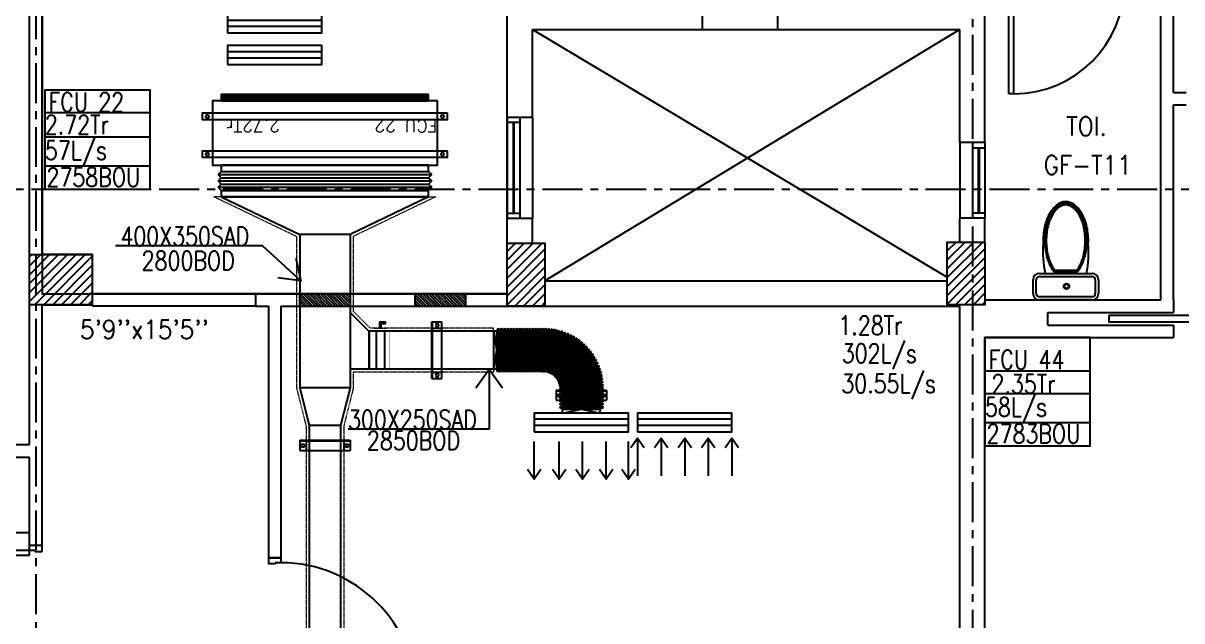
# Model space of a CAD drawing. Header units: millimetres. Extents: x -1288794 to 2153086, y -2701644 to -1428868.
# Drawn here: x 1103621 to 1112836, y -1504121 to -1499369 of the extents above; entities that cross this region are included whole.
import ezdxf

# ---------------------------------------------------------------- set-up
doc = ezdxf.new("R2010")
doc.units = ezdxf.units.MM
doc.header["$LTSCALE"] = 100
for name, pattern in [('CENTER', [50.8, 31.75, -6.35, 6.35, -6.35]), ('DASHED2', [9.525, 6.35, -3.175]), ('HIDDEN', [9.525, 6.35, -3.175])]:
    doc.linetypes.add(name, pattern=pattern)
for name, color, linetype in [('A-ANNO-TEXT', 8, 'Continuous'), ('A-DOOR', 4, 'Continuous'), ('A-FLOR-OVHD', 4, 'DASHED2'), ('A-FLOR-PFIX', 8, 'Continuous'), ('A-FLOR-SPCL', 8, 'Continuous'), ('A-GLAZ', 5, 'Continuous'), ('A-GRID', 253, 'CENTER'), ('A-WALL-FULL', 8, 'Continuous'), ('AC- VD', 5, 'Continuous'), ('AC-FD', 1, 'Continuous'), ('AC-HLTEXT', 100, 'Continuous'), ('AC-SAD', 3, 'Continuous'), ('AC-SAD TEXT', 3, 'Continuous'), ('AC-WALL OPENING', 1, 'Continuous'), ('FCU-AC', 160, 'Continuous'), ('L1-E014-C22-VAC (08-08-2010)$0$ETA-AC-DAMPER', 4, 'Continuous'), ('M-HANGER', 30, 'Continuous'), ('RETURN GRILL RIGHT', 1, 'Continuous'), ('S-COL- HACT.', 9, 'Continuous'), ('S-COL.', 8, 'Continuous'), ('SAD RIGHT', 3, 'Continuous'), ('SUPPLY GRILL RIGHT', 3, 'Continuous')]:
    doc.layers.add(name, color=color, linetype=linetype)
doc.layers.add('INSULATION', color=1, linetype='Continuous', lineweight=5)
doc.styles.add('ROMAND', font='romand')
doc.styles.add('ROMANS', font='romans.shx', dxfattribs={"width": 0.8})
doc.styles.add('SIMPLEX', font='simplex.shx', dxfattribs={"width": 0.8})
doc.dimstyles.new('100 of DIM2', dxfattribs={"dimscale": 0, "dimtxt": 200, "dimasz": 150, "dimexe": 75, "dimexo": 200, "dimgap": 75, "dimtad": 1, "dimdec": 0, "dimrnd": 5, "dimzin": 0, "dimdsep": 46, "dimtxsty": 'ROMANS', "dimblk": 'ARCHTICK', "dimcen": 100, "dimclrd": 94, "dimclre": 94, "dimclrt": 2, "dimadec": 0, "dimazin": 0, "dimtfac": 1, "dimtdec": 0, "dimtofl": 0, "dimtmove": 2, "dimatfit": 3, "dimldrblk": 'OPEN90', "dimfxl": 75, "dimtolj": 1, "dimtzin": 0, "dimarcsym": 0})

# ---------------------------------------------------------------- blocks, each defined once
blk = doc.blocks.new('D-100-R1')
for p, q in [((-80, 980), (-80, 100)), ((-80, 980), (-40, 980)), ((-40, 980), (-40, 55)), ((-1000, 100), (-1000, 0)), ((-1000, 100), (-960, 100)), ((-960, 100), (-960, 55)), ((-80, 100), (0, 100)), ((0, 100), (0, 0)), ((-960, 55), (-950, 55)), ((-950, 55), (-950, 0)), ((-50, 55), (-50, 0)), ((-50, 55), (-40, 55)), ((-50, 0), (0, 0)), ((-1000, 0), (-950, 0))]:
    blk.add_line(p, q)
at = {"linetype": 'Continuous'}
blk.add_arc((-80, 100), 880, 90, 180, dxfattribs=at)
blk = doc.blocks.new('WC-1')
for p, q in [((-210, 0), (210, 0)), ((-260, -160), (-260, -50)), ((-235, -160), (-235, -50)), ((-210, -25), (210, -25)), ((235, -50), (235, -160)), ((260, -50), (260, -160)), ((210, -185), (-210, -185)), ((210, -210), (-210, -210)), ((91.5, -222.5), (-91.5, -222.5)), ((85.8, -235), (-85.8, -235))]:
    blk.add_line(p, q)
for radius in [22.1, 17.1]:
    blk.add_circle((-6.1, -107.5), radius)
for centre, radius, start, end in [((-210, -50), 50, 90, 180), ((-210, -50), 25, 90, 180), ((210, -50), 50, 360, 90), ((210, -50), 25, 360, 90), ((-210, -160), 50, 180, 270), ((-210, -160), 25, 180, 270), ((210, -160), 25, 270, 360), ((210, -160), 50, 270, 360), ((722.3, -383.2), 904.1, 168.95288, 184.06317), ((178.2, -428.2), 340.7, 149.85861, 166.47658), ((178.2, -428.2), 328.2, 149.85861, 166.47658), ((68.6, -364.5), 214, 138.41516, 149.85861), ((68.6, -364.5), 201.5, 139.99435, 149.85861), ((-68.6, -364.5), 201.5, 30.14139, 40.00565), ((-68.6, -364.5), 214, 30.14139, 41.58484), ((-178.2, -428.2), 328.2, 13.52342, 30.14139), ((-178.2, -428.2), 340.7, 13.52342, 30.14139), ((352.1, -470), 519.6, 166.47658, 180), ((352.1, -470), 507.1, 166.47658, 180), ((-352.1, -470), 507.1, 360, 13.52342), ((-352.1, -470), 519.6, 360, 13.52342), ((352.1, -470), 532.1, 177.55413, 180), ((-352.1, -470), 532.1, 360, 2.44587), ((352.1, -470), 532.1, 180, 193.52342), ((352.1, -470), 519.6, 180, 193.52342), ((352.1, -470), 507.1, 180, 193.52342), ((-352.1, -470), 507.1, 346.47658, 360), ((-352.1, -470), 519.6, 346.47658, 360), ((-352.1, -470), 532.1, 346.47658, 360), ((178.2, -511.8), 353.2, 193.52342, 210.14139), ((178.2, -511.8), 340.7, 193.52342, 210.14139), ((178.2, -511.8), 328.2, 193.52342, 210.14139), ((-178.2, -511.8), 328.2, 329.85861, 346.47658), ((-178.2, -511.8), 340.7, 329.85861, 346.47658), ((-178.2, -511.8), 353.2, 329.85861, 346.47658), ((68.6, -575.5), 226.5, 210.14139, 234.49716), ((68.6, -575.5), 214, 210.14139, 234.49716), ((68.6, -575.5), 201.5, 210.14139, 234.49716), ((-68.6, -575.5), 201.5, 305.50284, 329.85861), ((-68.6, -575.5), 214, 305.50284, 329.85861), ((-68.6, -575.5), 226.5, 305.50284, 329.85861), ((0, -671.6), 108.4, 234.49716, 270), ((0, -671.6), 95.9, 234.49716, 270), ((0, -671.6), 83.4, 234.49716, 270), ((0, -671.6), 83.4, 270, 305.50284), ((0, -671.6), 95.9, 270, 305.50284), ((0, -671.6), 108.4, 270, 305.50284)]:
    blk.add_arc(centre, radius, start, end)
at = {"linetype": 'Continuous', "ltscale": 50}
blk.add_arc((-722.3, -383.2), 904.1, 355.93683, 11.04712, dxfattribs=at)
blk = doc.blocks.new('D-120-R1')
for p, q in [((-80, 1180), (-40, 1180)), ((-80, 1180), (-80, 100)), ((-40, 1180), (-40, 55)), ((-1200, 100), (-1160, 100)), ((-1200, 100), (-1200, 0)), ((-1160, 100), (-1160, 55)), ((-80, 100), (0, 100)), ((0, 100), (0, 0)), ((-1160, 55), (-1150, 55)), ((-1150, 55), (-1150, 0)), ((-50, 55), (-40, 55)), ((-50, 55), (-50, 0)), ((-50, 0), (0, 0)), ((-1200, 0), (-1150, 0))]:
    blk.add_line(p, q)
at = {"linetype": 'Continuous'}
blk.add_arc((-80, 100), 1080, 90, 180, dxfattribs=at)
blk = doc.blocks.new('W-80')
for p, q in [((800, 100), (0, 100)), ((40, 0), (40, 100)), ((760, 100), (760, 0)), ((800, 0), (0, 0))]:
    blk.add_line(p, q)
at = {"linetype": 'Continuous'}
for p, q in [((760, 53), (40, 53)), ((760, 47), (40, 47))]:
    blk.add_line(p, q, dxfattribs=at)
blk = doc.blocks.new('W-60')
for p, q in [((600, 100), (0, 100)), ((40, 0), (40, 100)), ((560, 100), (560, 0)), ((600, 0), (0, 0))]:
    blk.add_line(p, q)
at = {"linetype": 'Continuous'}
for p, q in [((560, 53), (40, 53)), ((560, 47), (40, 47))]:
    blk.add_line(p, q, dxfattribs=at)
blk = doc.blocks.new('_ArchTick')
at = {"color": 0, "linetype": 'ByBlock', "const_width": 0.15}
blk.add_lwpolyline([(-0.5, -0.5), (0.5, 0.5)], dxfattribs=at)
blk = doc.blocks.new('grill')
at = {"layer": 'SUPPLY GRILL RIGHT'}
for p, q in [((665706.2, -1490216.7), (665656.2, -1490216.7)), ((665656.2, -1490216.7), (665656.2, -1490966.7)), ((665756.2, -1490216.7), (665706.2, -1490216.7)), ((665706.2, -1490216.7), (665706.2, -1490966.7))]:
    blk.add_line(p, q, dxfattribs=at)
blk.add_lwpolyline([(665756.2, -1490966.7), (665756.2, -1490216.7), (665606.2, -1490216.7), (665606.2, -1490966.7)], close=True, dxfattribs=at)
blk = doc.blocks.new('grillreturn')
at = {"layer": 'RETURN GRILL RIGHT'}
for p, q in [((665656.2, -1489443.6), (665656.2, -1490193.6)), ((665706.2, -1489443.6), (665706.2, -1490193.6))]:
    blk.add_line(p, q, dxfattribs=at)
blk.add_lwpolyline([(665756.2, -1490193.6), (665756.2, -1489443.6), (665606.2, -1489443.6), (665606.2, -1490193.6)], close=True, dxfattribs=at)
blk = doc.blocks.new('*U439')
at = {"layer": 'AC-SAD'}
for p, q in [((-12.5, 25), (-25, 0)), ((-12.5, 25), (-12.5, -325)), ((-12.5, 25), (0, 0)), ((-25, 0), (-25, -300)), ((0, 0), (0, -300)), ((-12.5, -325), (-25, -300)), ((0, -300), (-12.5, -325))]:
    blk.add_line(p, q, dxfattribs=at)
blk = doc.blocks.new('*U440')
at = {"layer": 'AC-SAD', "color": 0, "linetype": 'ByBlock', "lineweight": -2, "transparency": 16777216}
blk.add_blockref('*U439', (1107761.2, -1501818.6), dxfattribs=at)
for p, rotation in [((1107786.2, -1501819.3), 356.8169011381622), ((1107811.1, -1501821.4), 353.6338022763245), ((1107835.9, -1501824.9), 350.4507034144867), ((1107860.4, -1501829.7), 347.2676045526487), ((1107884.6, -1501835.9), 344.0845056908109), ((1107908.5, -1501843.4), 340.9014068289732), ((1107931.9, -1501852.2), 337.7183079671354), ((1107954.7, -1501862.4), 334.5352091052976), ((1107977, -1501873.7), 331.3521102434599), ((1107998.6, -1501886.3), 328.1690113816222), ((1108019.4, -1501900.1), 324.9859125197846), ((1108039.5, -1501915), 321.802813657947), ((1108058.7, -1501931), 318.6197147961092), ((1108077, -1501948), 315.4366159342716), ((1108094.3, -1501966), 312.2535170724338), ((1108110.6, -1501985), 309.070418210596), ((1108125.8, -1502004.8), 305.8873193487581), ((1108139.9, -1502025.5), 302.7042204869203), ((1108152.8, -1502046.9), 299.5211216250825), ((1108164.5, -1502069), 296.3380227632448), ((1108175, -1502091.7), 293.154923901407), ((1108184.2, -1502114.9), 289.9718250395692), ((1108192.1, -1502138.7), 286.7887261777317), ((1108198.6, -1502162.8), 283.6056273158941), ((1108203.8, -1502187.2), 280.4225284540561), ((1108207.7, -1502211.9), 277.2394295922182), ((1108210.1, -1502236.8), 274.0563307303806), ((1108211.2, -1502261.8), 270.8732318685428)]:
    blk.add_blockref('*U439', p, dxfattribs=dict(at, rotation=rotation))
blk = doc.blocks.new('*U357')
at = {"layer": 'L1-E014-C22-VAC (08-08-2010)$0$ETA-AC-DAMPER', "color": 5}
for p, q in [((-33, 0), (-33, 300)), ((33, 0), (33, 300))]:
    blk.add_line(p, q, dxfattribs=at)
for points, const_width in [([(-90.8, 300), (90.8, 300)], 1.82), ([(0, 0), (0, 314)], 1.5), ([(-90.8, 0), (90.8, 0)], 1.82), ([(-47.8, 0), (-47.8, -20.2), (48.2, -20.2), (48.2, 0)], 1.5)]:
    blk.add_lwpolyline(points, dxfattribs=dict(at, const_width=const_width))
at = {"layer": 'L1-E014-C22-VAC (08-08-2010)$0$ETA-AC-DAMPER', "color": 5, "const_width": 1.82}
blk.add_lwpolyline([(75, 300), (75, 0), (-75, 0), (-75, 300)], close=True, dxfattribs=at)
at = {"layer": 'L1-E014-C22-VAC (08-08-2010)$0$ETA-AC-DAMPER', "color": 5}
blk.add_lwpolyline([(5.7, -20.2), (5.7, -61.7), (40.1, -61.7), (40.1, -71.6), (-5.7, -71.6), (-5.7, -20.2)], dxfattribs=at)
blk = doc.blocks.new('fcu 3 tr')
h = blk.add_hatch()
h.set_pattern_fill('NET', color=3)
h.paths.add_polyline_path([(86303.6, -1585366.8), (84653.6, -1585366.8), (84653.6, -1585416.8), (86303.6, -1585416.8)])
at = {"layer": 'FCU-AC'}
for p, q in [((84653.6, -1584653.8), (84628.6, -1584678.8)), ((86303.6, -1584653.8), (84653.6, -1584653.8)), ((86303.6, -1584653.8), (86328.6, -1584678.8)), ((86328.6, -1584678.8), (84628.6, -1584678.8)), ((84653.6, -1584703.8), (84628.6, -1584678.8)), ((84653.6, -1584703.8), (84628.6, -1584728.8)), ((86328.6, -1584728.8), (84628.6, -1584728.8)), ((84653.6, -1584753.8), (84628.6, -1584728.8)), ((84653.6, -1584753.8), (84628.6, -1584778.8)), ((86303.6, -1584703.8), (84653.6, -1584703.8)), ((86303.6, -1584703.8), (84653.6, -1584703.8)), ((86303.6, -1584753.8), (84653.6, -1584753.8)), ((86303.6, -1584753.8), (84653.6, -1584753.8)), ((86303.6, -1584703.8), (86328.6, -1584678.8)), ((86303.6, -1584703.8), (86328.6, -1584728.8)), ((86303.6, -1584753.8), (86328.6, -1584728.8)), ((86303.6, -1584753.8), (86328.6, -1584778.8)), ((86328.6, -1584778.8), (84628.6, -1584778.8)), ((84653.6, -1584803.8), (84628.6, -1584778.8)), ((86303.6, -1584803.8), (86328.6, -1584778.8))]:
    blk.add_line(p, q, dxfattribs=at)
at = {"layer": 'FCU-AC', "color": 1}
for p, q in [((86303.6, -1584603.8), (84653.6, -1584603.8)), ((84653.6, -1584603.8), (84653.6, -1584653.8)), ((84653.6, -1584653.8), (86303.6, -1584653.8)), ((86303.6, -1584653.8), (86303.6, -1584603.8)), ((86303.6, -1584803.8), (84653.6, -1584803.8)), ((84653.6, -1584803.8), (84653.6, -1584853.8)), ((86303.6, -1584853.8), (86303.6, -1584803.8)), ((84653.6, -1584853.8), (86303.6, -1584853.8))]:
    blk.add_line(p, q, dxfattribs=at)
at = {"layer": 'FCU-AC', "color": 6}
for points in [[(84503.6, -1584966.8), (86453.6, -1584966.8), (86453.6, -1584916.8), (84503.6, -1584916.8)], [(84503.6, -1585266.8), (86453.6, -1585266.8), (86453.6, -1585216.8), (84503.6, -1585216.8)]]:
    blk.add_lwpolyline(points, close=True, dxfattribs=at)
at = {"layer": 'FCU-AC'}
blk.add_lwpolyline([(84583.6, -1585366.8), (86373.6, -1585366.8), (86373.6, -1584853.8), (84583.6, -1584853.8)], close=True, dxfattribs=at)
at = {"layer": 'FCU-AC', "color": 3}
blk.add_lwpolyline([(84653.6, -1585416.8), (86303.6, -1585416.8), (86303.6, -1585366.8), (84653.6, -1585366.8)], close=True, dxfattribs=at)
at = {"layer": 'FCU-AC', "color": 6}
for centre in [(84543.6, -1584941.8), (86413.6, -1584941.8), (84543.6, -1585241.8), (86413.6, -1585241.8)]:
    blk.add_circle(centre, 12.5, dxfattribs=at)
blk = doc.blocks.new('*U426')
at = {"linetype": 'Continuous'}
for p, q in [((-37.5, -169), (-37.5, 231)), ((42.5, 231), (-37.5, 231)), ((37.5, -169), (37.5, 231)), ((42.5, -169), (42.5, 231)), ((42.5, 181), (-37.5, 181)), ((42.5, -119), (-37.5, -119)), ((42.5, -169), (-37.5, -169))]:
    blk.add_line(p, q, dxfattribs=at)
for centre in [(0, 206), (0, -144)]:
    blk.add_circle(centre, 12.5, dxfattribs=at)
blk = doc.blocks.new('*U428')
at = {"linetype": 'Continuous'}
for p, q in [((-37.5, -188.9), (-37.5, 261.1)), ((42.5, 261.1), (-37.5, 261.1)), ((42.5, 211.1), (-37.5, 211.1)), ((37.5, -188.9), (37.5, 261.1)), ((42.5, -188.9), (42.5, 261.1)), ((42.5, -138.9), (-37.5, -138.9)), ((42.5, -188.9), (-37.5, -188.9))]:
    blk.add_line(p, q, dxfattribs=at)
for centre in [(0, 236.1), (0, -163.9)]:
    blk.add_circle(centre, 12.5, dxfattribs=at)
blk = doc.blocks.new('*U427')
at = {"linetype": 'Continuous'}
for p, q in [((-37.5, -183.2), (-37.5, 216.8)), ((42.5, 216.8), (-37.5, 216.8)), ((37.5, -183.2), (37.5, 216.8)), ((42.5, -183.2), (42.5, 216.8)), ((42.5, 166.8), (-37.5, 166.8)), ((42.5, -133.2), (-37.5, -133.2)), ((42.5, -183.2), (-37.5, -183.2))]:
    blk.add_line(p, q, dxfattribs=at)
for centre in [(0, 191.8), (0, -158.2)]:
    blk.add_circle(centre, 12.5, dxfattribs=at)
blk = doc.blocks.new('SUPPLY GRILL RIGHT')
at = {"layer": 'SUPPLY GRILL RIGHT'}
for p, q in [((375, 25), (-375, 25)), ((375, -25), (375, 25)), ((375, -25), (-375, -25)), ((375, -75), (375, -25))]:
    blk.add_line(p, q, dxfattribs=at)
blk.add_lwpolyline([(-375, -75), (375, -75), (375, 75), (-375, 75)], close=True, dxfattribs=at)
for points in [[(-375, -450), (-375, -150)], [(-178.5, -450), (-178.5, -150)], [(9, -450), (9, -150)], [(196.5, -450), (196.5, -150)], [(375, -450), (375, -150)]]:
    blk.add_leader(points, dimstyle='100 of DIM2', override={"dimscale": 1, "dimasz": 75, "dimtad": 0, "dimclrd": 0, "dimfxl": 0.2}, dxfattribs=at)
blk = doc.blocks.new('RETURN GRILL RIGHT')
at = {"layer": 'RETURN GRILL RIGHT'}
for p, q in [((375, 25), (-375, 25)), ((375, -25), (-375, -25))]:
    blk.add_line(p, q, dxfattribs=at)
blk.add_lwpolyline([(-375, -75), (375, -75), (375, 75), (-375, 75)], close=True, dxfattribs=at)
for points in [[(-375, -125), (-375, -425)], [(-187.5, -125), (-187.5, -425)], [(0, -125), (0, -425)], [(187.5, -125), (187.5, -425)], [(375, -125), (375, -425)]]:
    blk.add_leader(points, dimstyle='100 of DIM2', override={"dimscale": 1, "dimasz": 75, "dimtad": 0, "dimclrd": 0, "dimfxl": 0.2}, dxfattribs=at)

msp = doc.modelspace()

# ---------------------------------------------------------------- hatches: boundary and pattern name
at = {"layer": 'AC-FD', "linetype": 'ByBlock'}
h = msp.add_hatch(dxfattribs=at)
h.set_pattern_fill('ANSI31', color=256, scale=5, angle=90, style=0)
h.set_pattern_definition([(135, (-485622.375, -1563561.324), (-11.22532015, -11.22532015), [])])
h.paths.add_polyline_path([(1106220.6, -1501621.3), (1106220.6, -1501521.3), (1105820.6, -1501521.3), (1105820.6, -1501621.3)])
at = {"layer": 'AC-WALL OPENING', "linetype": 'ByBlock'}
h = msp.add_hatch(dxfattribs=at)
h.set_pattern_fill('ANSI31', color=256, scale=5, angle=-90, style=0)
h.set_pattern_definition([(315, (2698438.37, -1439581.325), (11.22532015, 11.22532015), [])])
h.paths.add_polyline_path([(1106738.4, -1501518.6), (1106738.4, -1501621.3), (1107138.4, -1501621.3), (1107138.4, -1501518.6)])
at = {"layer": 'S-COL- HACT.', "linetype": 'Continuous', "ltscale": 3}
h = msp.add_hatch(dxfattribs=at)
h.set_pattern_fill('ANSI31', color=256, scale=400, style=0)
h.set_pattern_definition([(45, (2220275.743, -1109556.65), (-35.355339, 35.355339), [])])
h.paths.add_polyline_path([(1107470.6, -1501618.6), (1107470.6, -1501118.6), (1107770.6, -1501118.6), (1107770.6, -1501618.6)])
h = msp.add_hatch(dxfattribs=at)
h.set_pattern_fill('ANSI31', color=256, scale=400, style=0)
h.set_pattern_definition([(45, (2220175.743, -1109546.65), (-35.355339, 35.355339), [])])
h.paths.add_polyline_path([(1110970.6, -1501608.6), (1110970.6, -1501108.6), (1111270.6, -1501108.6), (1111270.6, -1501608.6)])
h = msp.add_hatch(dxfattribs=at)
h.set_pattern_fill('ANSI31', color=256, scale=400, style=0)
h.set_pattern_definition([(45, (1340765.747, -1509993.415), (-35.355339, 35.355339), [])])
h.paths.add_polyline_path([(1104170.6, -1501208.6), (1103670.6, -1501208.6), (1103670.6, -1501608.6), (1104170.6, -1501608.6)])

# ---------------------------------------------------------------- linework, layer by layer
at = {"layer": 'A-DOOR', "ltscale": 3}
msp.add_lwpolyline([(1112254.6, -1501693.6), (1112254.6, -1501743.6), (1113304.6, -1501743.6), (1113304.6, -1501693.6), (1112254.6, -1501693.6)], dxfattribs=at)
at = {"layer": 'A-FLOR-OVHD', "linetype": 'Continuous', "ltscale": 3}
for p, q in [((1104170.6, -1501518.6), (1105470.6, -1501518.6)), ((1105470.6, -1501618.6), (1104170.6, -1501618.6))]:
    msp.add_line(p, q, dxfattribs=at)
at = {"layer": 'A-FLOR-SPCL', "ltscale": 3}
for p, q in [((1107670.6, -1499418.6), (1110970.6, -1501389.2)), ((1111070.6, -1499418.6), (1107770.6, -1501418.6)), ((1101170.6, -1503418.6), (1103670.6, -1503418.6))]:
    msp.add_line(p, q, dxfattribs=at)
msp.add_lwpolyline([(1107470.6, -1497218.6), (1103770.6, -1497218.6), (1103770.6, -1501521.3), (1107470.6, -1501521.3)], close=True, dxfattribs=at)
at = {"layer": 'A-GLAZ', "ltscale": 3}
for p, q in [((1109020.6, -1499418.6), (1109620.6, -1499418.6)), ((1107670.6, -1500118.6), (1107670.6, -1500918.6)), ((1111070.6, -1500318.6), (1111070.6, -1500918.6))]:
    msp.add_line(p, q, dxfattribs=at)
at = {"layer": 'A-GRID', "ltscale": 0.1}
for p, q in [((1103720.6, -1465142.6), (1103720.6, -1513277)), ((1111170.6, -1466442.6), (1111170.6, -1514577)), ((1086414.8, -1500687.6), (1129954.4, -1500687.6))]:
    msp.add_line(p, q, dxfattribs=at)
at = {"layer": 'A-WALL-FULL', "ltscale": 3}
for p, q in [((1103670.6, -1502718.6), (1103670.6, -1496818.6)), ((1103770.6, -1501208.6), (1103770.6, -1497218.6)), ((1112770.6, -1499918.6), (1112770.6, -1498018.6)), ((1111270.6, -1500318.6), (1111270.6, -1499050.6)), ((1112670.6, -1501568.6), (1112670.6, -1499050.6)), ((1107470.6, -1500118.6), (1107470.6, -1499218.6)), ((1109020.6, -1499218.6), (1109020.6, -1499418.6)), ((1109620.6, -1499218.6), (1109620.6, -1499418.6)), ((1107670.6, -1499418.6), (1109020.6, -1499418.6)), ((1107670.6, -1500118.6), (1107670.6, -1499418.6)), ((1109620.6, -1499418.6), (1111070.6, -1499418.6)), ((1111070.6, -1500318.6), (1111070.6, -1499418.6)), ((1112770.6, -1499918.6), (1112870.6, -1499918.6)), ((1112770.6, -1501568.6), (1112770.6, -1500018.6)), ((1112770.6, -1500018.6), (1112870.6, -1500018.6)), ((1107670.6, -1500118.6), (1107470.6, -1500118.6)), ((1111270.6, -1500318.6), (1111070.6, -1500318.6)), ((1107470.6, -1501118.6), (1107470.6, -1500918.6)), ((1107470.6, -1500918.6), (1107670.6, -1500918.6)), ((1107670.6, -1501118.6), (1107670.6, -1500918.6)), ((1111070.6, -1501108.6), (1111070.6, -1500918.6)), ((1111270.6, -1500918.6), (1111070.6, -1500918.6)), ((1111270.6, -1501118.6), (1111270.6, -1500918.6)), ((1107770.6, -1501418.6), (1110970.6, -1501418.6)), ((1105470.6, -1501518.6), (1107470.6, -1501518.6)), ((1105470.6, -1501618.6), (1105470.6, -1501518.6)), ((1103770.6, -1503518.6), (1103770.6, -1501608.6)), ((1105470.6, -1501618.6), (1105420.6, -1501618.6)), ((1105570.6, -1501618.6), (1105570.6, -1503618.6)), ((1105670.6, -1501618.6), (1111070.6, -1501618.6)), ((1105670.6, -1501618.6), (1105670.6, -1503618.6)), ((1111070.6, -1504718.6), (1111070.6, -1501618.6)), ((1111270.6, -1501568.6), (1112670.6, -1501568.6)), ((1112770.6, -1501568.6), (1112770.6, -1501668.6)), ((1111770.6, -1501668.6), (1112770.6, -1501668.6)), ((1111770.6, -1501768.6), (1111770.6, -1501668.6)), ((1111770.6, -1501768.6), (1112770.6, -1501768.6)), ((1112770.6, -1501768.6), (1112770.6, -1501868.6)), ((1111270.6, -1501868.6), (1112770.6, -1501868.6)), ((1111270.6, -1508768.6), (1111270.6, -1501868.6)), ((1098370.6, -1502718.6), (1103670.6, -1502718.6)), ((1101170.6, -1502818.6), (1103670.6, -1502818.6)), ((1103670.6, -1503518.6), (1103670.6, -1502818.6)), ((1103670.6, -1503518.6), (1103770.6, -1503518.6)), ((1105570.6, -1503618.6), (1105670.6, -1503618.6))]:
    msp.add_line(p, q, dxfattribs=at)
at = {"layer": 'A-WALL-FULL', "linetype": 'Continuous', "ltscale": 3}
for p, q in [((1107470.6, -1501518.6), (1107470.6, -1501118.6)), ((1107470.6, -1501118.6), (1107470.6, -1501118.6)), ((1107670.6, -1501118.6), (1107770.6, -1501118.6)), ((1107770.6, -1501118.6), (1107770.6, -1501418.6)), ((1110970.6, -1501418.6), (1110970.6, -1501108.6)), ((1110970.6, -1501108.6), (1111070.6, -1501108.6)), ((1111270.6, -1501118.6), (1111270.6, -1501118.6)), ((1111270.6, -1501118.6), (1111270.6, -1501568.6)), ((1104170.6, -1501208.6), (1103770.6, -1501208.6)), ((1103770.6, -1501608.6), (1104170.6, -1501608.6)), ((1105470.6, -1501618.6), (1105570.6, -1501618.6))]:
    msp.add_line(p, q, dxfattribs=at)
at = {"layer": 'AC-FD', "linetype": 'ByBlock'}
msp.add_lwpolyline([(1105820.6, -1501621.3), (1105820.6, -1501521.3), (1106220.6, -1501521.3), (1106220.6, -1501621.3)], close=True, dxfattribs=at)
at = {"layer": 'AC-SAD'}
for p, q in [((1105195.6, -1500748.2), (1105820.6, -1501048.2)), ((1105195.6, -1500748.2), (1106845.6, -1500748.2)), ((1106845.6, -1500748.2), (1106220.6, -1501048.2)), ((1105820.6, -1501048.2), (1105820.6, -1502268.6)), ((1106220.6, -1501048.2), (1105820.6, -1501048.2)), ((1106220.6, -1501048.2), (1106220.6, -1502268.6)), ((1106220.6, -1501668.6), (1106370.6, -1501818.6)), ((1107398.7, -1501793.6), (1107386.2, -1501818.6)), ((1107398.7, -1501793.6), (1107398.7, -1502143.6)), ((1107398.7, -1501793.6), (1107411.2, -1501818.6)), ((1107423.7, -1501793.6), (1107411.2, -1501818.6)), ((1107423.7, -1501793.6), (1107423.7, -1502143.6)), ((1107423.7, -1501793.6), (1107436.2, -1501818.6)), ((1107448.7, -1501793.6), (1107436.2, -1501818.6)), ((1107448.7, -1501793.6), (1107448.7, -1502143.6)), ((1107448.7, -1501793.6), (1107461.2, -1501818.6)), ((1107473.7, -1501793.6), (1107461.2, -1501818.6)), ((1107473.7, -1501793.6), (1107473.7, -1502143.6)), ((1107473.7, -1501793.6), (1107486.2, -1501818.6)), ((1107498.7, -1501793.6), (1107486.2, -1501818.6)), ((1107498.7, -1501793.6), (1107498.7, -1502143.6)), ((1107498.7, -1501793.6), (1107511.2, -1501818.6)), ((1107523.7, -1501793.6), (1107511.2, -1501818.6)), ((1107523.7, -1501793.6), (1107523.7, -1502143.6)), ((1107523.7, -1501793.6), (1107536.2, -1501818.6)), ((1107548.7, -1501793.6), (1107536.2, -1501818.6)), ((1107548.7, -1501793.6), (1107548.7, -1502143.6)), ((1107548.7, -1501793.6), (1107561.2, -1501818.6)), ((1107573.7, -1501793.6), (1107561.2, -1501818.6)), ((1107573.7, -1501793.6), (1107573.7, -1502143.6)), ((1107573.7, -1501793.6), (1107586.2, -1501818.6)), ((1107598.7, -1501793.6), (1107586.2, -1501818.6)), ((1107598.7, -1501793.6), (1107598.7, -1502143.6)), ((1107598.7, -1501793.6), (1107611.2, -1501818.6)), ((1107623.7, -1501793.6), (1107611.2, -1501818.6)), ((1107623.7, -1501793.6), (1107623.7, -1502143.6)), ((1107623.7, -1501793.6), (1107636.2, -1501818.6)), ((1107648.7, -1501793.6), (1107636.2, -1501818.6)), ((1107648.7, -1501793.6), (1107648.7, -1502143.6)), ((1107648.7, -1501793.6), (1107661.2, -1501818.6)), ((1107673.7, -1501793.6), (1107661.2, -1501818.6)), ((1107673.7, -1501793.6), (1107673.7, -1502143.6)), ((1107673.7, -1501793.6), (1107686.2, -1501818.6)), ((1107698.7, -1501793.6), (1107686.2, -1501818.6)), ((1107698.7, -1501793.6), (1107698.7, -1502143.6)), ((1107698.7, -1501793.6), (1107711.2, -1501818.6)), ((1107723.7, -1501793.6), (1107711.2, -1501818.6)), ((1107723.7, -1501793.6), (1107723.7, -1502143.6)), ((1107723.7, -1501793.6), (1107736.2, -1501818.6)), ((1107764.9, -1501818.6), (1106370.6, -1501818.6)), ((1106370.6, -1501818.6), (1106370.6, -1502118.6)), ((1107361.2, -1501818.6), (1107361.2, -1502118.6)), ((1107361.2, -1501818.6), (1107386.2, -1501968.6)), ((1107386.2, -1501818.6), (1107386.2, -1502118.6)), ((1107411.2, -1501818.6), (1107411.2, -1502118.6)), ((1107436.2, -1501818.6), (1107436.2, -1502118.6)), ((1107461.2, -1501818.6), (1107461.2, -1502118.6)), ((1107486.2, -1501818.6), (1107486.2, -1502118.6)), ((1107511.2, -1501818.6), (1107511.2, -1502118.6)), ((1107536.2, -1501818.6), (1107536.2, -1502118.6)), ((1107561.2, -1501818.6), (1107561.2, -1502118.6)), ((1107586.2, -1501818.6), (1107586.2, -1502118.6)), ((1107611.2, -1501818.6), (1107611.2, -1502118.6)), ((1107636.2, -1501818.6), (1107636.2, -1502118.6)), ((1107661.2, -1501818.6), (1107661.2, -1502118.6)), ((1107686.2, -1501818.6), (1107686.2, -1502118.6)), ((1107711.2, -1501818.6), (1107711.2, -1502118.6)), ((1107386.2, -1501968.6), (1107361.2, -1502118.6)), ((1107761.2, -1502118.6), (1106220.6, -1502118.6)), ((1107398.7, -1502143.6), (1107386.2, -1502118.6)), ((1107411.2, -1502118.6), (1107398.7, -1502143.6)), ((1107423.7, -1502143.6), (1107411.2, -1502118.6)), ((1107436.2, -1502118.6), (1107423.7, -1502143.6)), ((1107448.7, -1502143.6), (1107436.2, -1502118.6)), ((1107461.2, -1502118.6), (1107448.7, -1502143.6)), ((1107473.7, -1502143.6), (1107461.2, -1502118.6)), ((1107486.2, -1502118.6), (1107473.7, -1502143.6)), ((1107498.7, -1502143.6), (1107486.2, -1502118.6)), ((1107511.2, -1502118.6), (1107498.7, -1502143.6)), ((1107523.7, -1502143.6), (1107511.2, -1502118.6)), ((1107536.2, -1502118.6), (1107523.7, -1502143.6)), ((1107548.7, -1502143.6), (1107536.2, -1502118.6)), ((1107561.2, -1502118.6), (1107548.7, -1502143.6)), ((1107573.7, -1502143.6), (1107561.2, -1502118.6)), ((1107586.2, -1502118.6), (1107573.7, -1502143.6)), ((1107598.7, -1502143.6), (1107586.2, -1502118.6)), ((1107611.2, -1502118.6), (1107598.7, -1502143.6)), ((1107623.7, -1502143.6), (1107611.2, -1502118.6)), ((1107636.2, -1502118.6), (1107623.7, -1502143.6)), ((1107648.7, -1502143.6), (1107636.2, -1502118.6)), ((1107661.2, -1502118.6), (1107648.7, -1502143.6)), ((1107673.7, -1502143.6), (1107661.2, -1502118.6)), ((1107686.2, -1502118.6), (1107673.7, -1502143.6)), ((1107698.7, -1502143.6), (1107686.2, -1502118.6)), ((1107711.2, -1502118.6), (1107698.7, -1502143.6)), ((1107723.7, -1502143.6), (1107711.2, -1502118.6)), ((1107736.2, -1502118.6), (1107723.7, -1502143.6)), ((1106220.6, -1502268.6), (1105820.6, -1502268.6)), ((1105820.6, -1502268.6), (1105895.6, -1502568.6)), ((1106220.6, -1502268.6), (1106145.6, -1502568.6)), ((1107886.1, -1502274.3), (1107911.1, -1502261.8)), ((1108236.1, -1502274.3), (1107886.1, -1502274.3)), ((1107911.1, -1502286.8), (1107886.1, -1502274.3)), ((1108211.1, -1502261.8), (1107911.1, -1502261.8)), ((1107911.2, -1502468.6), (1107911.2, -1502268.6)), ((1108236.1, -1502274.3), (1108211.1, -1502261.8)), ((1108236.1, -1502274.3), (1108211.1, -1502286.8)), ((1108211.2, -1502468.6), (1108211.2, -1502268.6)), ((1107886.1, -1502299.3), (1107911.1, -1502286.8)), ((1108236.1, -1502299.3), (1107886.1, -1502299.3)), ((1107911.1, -1502311.8), (1107886.1, -1502299.3)), ((1107886.1, -1502324.3), (1107911.1, -1502311.8)), ((1108236.1, -1502324.3), (1107886.1, -1502324.3)), ((1107911.1, -1502336.8), (1107886.1, -1502324.3)), ((1107886.1, -1502349.3), (1107911.1, -1502336.8)), ((1108236.1, -1502349.3), (1107886.1, -1502349.3)), ((1107911.1, -1502361.8), (1107886.1, -1502349.3)), ((1107886.1, -1502374.3), (1107911.1, -1502361.8)), ((1108211.1, -1502286.8), (1107911.1, -1502286.8)), ((1108211.1, -1502311.8), (1107911.1, -1502311.8)), ((1108211.1, -1502336.8), (1107911.1, -1502336.8)), ((1108211.1, -1502361.8), (1107911.1, -1502361.8)), ((1108236.1, -1502299.3), (1108211.1, -1502286.8)), ((1108236.1, -1502299.3), (1108211.1, -1502311.8)), ((1108236.1, -1502324.3), (1108211.1, -1502311.8)), ((1108236.1, -1502324.3), (1108211.1, -1502336.8)), ((1108236.1, -1502349.3), (1108211.1, -1502336.8)), ((1108236.1, -1502349.3), (1108211.1, -1502361.8)), ((1108236.1, -1502374.3), (1108211.1, -1502361.8)), ((1108236.1, -1502374.3), (1107886.1, -1502374.3)), ((1107911.1, -1502386.8), (1107886.1, -1502374.3)), ((1107886.1, -1502399.3), (1107911.1, -1502386.8)), ((1108236.1, -1502399.3), (1107886.1, -1502399.3)), ((1107911.1, -1502411.8), (1107886.1, -1502399.3)), ((1107886.1, -1502424.3), (1107911.1, -1502411.8)), ((1108236.1, -1502424.3), (1107886.1, -1502424.3)), ((1107911.1, -1502436.8), (1107886.1, -1502424.3)), ((1108211.1, -1502386.8), (1107911.1, -1502386.8)), ((1108211.1, -1502411.8), (1107911.1, -1502411.8)), ((1107911.1, -1502436.8), (1108211.1, -1502436.8)), ((1107911.2, -1502468.6), (1108061.1, -1502436.8)), ((1108061.1, -1502436.8), (1108211.2, -1502468.6)), ((1108236.1, -1502374.3), (1108211.1, -1502386.8)), ((1108236.1, -1502399.3), (1108211.1, -1502386.8)), ((1108236.1, -1502399.3), (1108211.1, -1502411.8)), ((1108236.1, -1502424.3), (1108211.1, -1502411.8)), ((1108236.1, -1502424.3), (1108211.1, -1502436.8)), ((1105895.6, -1502568.6), (1105895.6, -1507176.7)), ((1106145.6, -1502568.6), (1105895.6, -1502568.6)), ((1106145.6, -1502568.6), (1106145.6, -1507176.7))]:
    msp.add_line(p, q, dxfattribs=at)
for radius in [450, 150]:
    msp.add_arc((1107761.2, -1502268.6), radius, 0, 90, dxfattribs=at)
at = {"layer": 'AC-SAD TEXT'}
for p, q in [((1103793, -1500079.1), (1104630.1, -1500079.1)), ((1103793, -1500271.9), (1104630.1, -1500271.9)), ((1103793, -1500503.1), (1104630.1, -1500503.1)), ((1111270.6, -1502132.6), (1112107.7, -1502132.6)), ((1111270.6, -1502312.4), (1112107.7, -1502312.4)), ((1111270.6, -1502543.6), (1112107.7, -1502543.6))]:
    msp.add_line(p, q, dxfattribs=at)
for points in [[(1103793, -1500687.6), (1104630.1, -1500687.6), (1104630.1, -1499901.4), (1103793, -1499901.4)], [(1111270.6, -1502728.1), (1112107.7, -1502728.1), (1112107.7, -1501868.6), (1111270.6, -1501868.6)]]:
    msp.add_lwpolyline(points, close=True, dxfattribs=at)
at = {"layer": 'AC-WALL OPENING', "linetype": 'ByBlock'}
msp.add_lwpolyline([(1107138.4, -1501518.6), (1107138.4, -1501621.3), (1106738.4, -1501621.3), (1106738.4, -1501518.6)], close=True, dxfattribs=at)
at = {"layer": 'INSULATION', "linetype": 'HIDDEN', "ltscale": 0.01}
for p, q in [((1105137.8, -1500748.2), (1105795.6, -1501063.9)), ((1105195.6, -1500748.2), (1105137.8, -1500748.2)), ((1106903.3, -1500748.2), (1106245.6, -1501063.9)), ((1106845.6, -1500748.2), (1106903.3, -1500748.2)), ((1105795.6, -1501063.9), (1105795.6, -1502271.7)), ((1106245.6, -1501063.9), (1106245.6, -1501658.3)), ((1106245.6, -1501658.3), (1106380.9, -1501793.6)), ((1107361.2, -1501793.6), (1106380.9, -1501793.6)), ((1107361.2, -1501818.6), (1107361.2, -1501793.6)), ((1106245.6, -1502143.6), (1106245.6, -1502271.7)), ((1107361.2, -1502143.6), (1106245.6, -1502143.6)), ((1107361.2, -1502118.6), (1107361.2, -1502143.6)), ((1105795.6, -1502271.7), (1105870.6, -1502571.7)), ((1106245.6, -1502271.7), (1106170.6, -1502571.7)), ((1105870.6, -1502571.7), (1105870.6, -1506701.7)), ((1106170.6, -1502571.7), (1106170.6, -1506701.7))]:
    msp.add_line(p, q, dxfattribs=at)
at = {"layer": 'S-COL.', "linetype": 'Continuous', "ltscale": 3}
for points in [[(1107470.6, -1501618.6), (1107470.6, -1501118.6), (1107770.6, -1501118.6), (1107770.6, -1501618.6)], [(1107470.6, -1501618.6), (1107470.6, -1501118.6), (1107770.6, -1501118.6), (1107770.6, -1501618.6)], [(1110970.6, -1501608.6), (1110970.6, -1501108.6), (1111270.6, -1501108.6), (1111270.6, -1501608.6)], [(1110970.6, -1501608.6), (1110970.6, -1501108.6), (1111270.6, -1501108.6), (1111270.6, -1501608.6)], [(1104170.6, -1501608.6), (1103670.6, -1501608.6), (1103670.6, -1501208.6), (1104170.6, -1501208.6)]]:
    msp.add_lwpolyline(points, close=True, dxfattribs=at)

# ---------------------------------------------------------------- block references
at = {"layer": 'A-DOOR', "ltscale": 3}
for name, p, rotation in [('D-100-R1', (1111420.6, -1498950.6), 180), ('D-120-R1', (1103770.6, -1503518.6), 90), ('D-120-R1', (1105570.6, -1504818.6), 270)]:
    msp.add_blockref(name, p, dxfattribs=dict(at, rotation=rotation))
at = {"layer": 'A-FLOR-PFIX', "ltscale": 3, "rotation": 180}
msp.add_blockref('WC-1', (1111913.2, -1501568.6), dxfattribs=at)
at = {"layer": 'A-GLAZ', "ltscale": 3, "xscale": -1, "rotation": 270}
msp.add_blockref('W-80', (1107470.6, -1500918.6), dxfattribs=at)
at = {"layer": 'A-GLAZ', "ltscale": 3, "rotation": 90}
msp.add_blockref('W-60', (1111270.6, -1500918.6), dxfattribs=at)
at = {"layer": 'AC- VD', "xscale": -1, "rotation": 180}
msp.add_blockref('*U357', (1106461.3, -1501818.6), dxfattribs=at)
at = {"layer": 'AC-SAD'}
msp.add_blockref('*U440', (0, 0), dxfattribs=at)
at = {"layer": 'FCU-AC', "color": 3, "rotation": 180}
msp.add_blockref('fcu 3 tr', (1191499.1, -3085351.9), dxfattribs=at)
at = {"layer": 'M-HANGER', "xscale": -1}
msp.add_blockref('*U428', (1106913.4, -1502004.8), dxfattribs=at)
at = {"layer": 'M-HANGER', "xscale": -1, "rotation": 270}
for name, p in [('*U427', (1108044.4, -1502329.3)), ('*U426', (1105989.5, -1502727.7))]:
    msp.add_blockref(name, p, dxfattribs=at)
at = {"layer": 'RETURN GRILL RIGHT'}
msp.add_blockref('RETURN GRILL RIGHT', (1108882.5, -1502543.6), dxfattribs=at)
at = {"layer": 'SAD RIGHT', "rotation": 270}
for name, p in [('grill', (2596212.3, -833690)), ('grillreturn', (2595439.2, -833940))]:
    msp.add_blockref(name, p, dxfattribs=at)
at = {"layer": 'SUPPLY GRILL RIGHT'}
msp.add_blockref('SUPPLY GRILL RIGHT', (1108061.2, -1502543.6), dxfattribs=at)

# ---------------------------------------------------------------- texts
at = {"layer": 'A-ANNO-TEXT', "style": 'ROMANS', "width": 0.9}
for s, p in [('TOI.', (1111916, -1500263)), ('GF-T11', (1111738, -1500571.2)), ("5'9''x15'5''", (1104072.5, -1501878.8))]:
    msp.add_text(s, height=150, dxfattribs=at).set_placement(p)
at = {"layer": 'AC-HLTEXT', "style": 'ROMAND'}
for s, p in [('2.72Tr', (1105663, -1500135.2)), ('FCU 22', (1106915.6, -1500135.2))]:
    msp.add_text(s, height=100, rotation=180, dxfattribs=at).set_placement(p)
at = {"layer": 'AC-SAD TEXT', "style": 'SIMPLEX', "width": 0.8}
for s, p in [('FCU 22', (1103822.5, -1500070.3)), ('2.72Tr', (1103793, -1500250.1)), ('57L/s', (1103793, -1500455.3)), ('2758BOU', (1103806.2, -1500667.7)), ('400X350SAD', (1104394, -1501138)), ('2800BOD', (1104562.8, -1501331.6)), ('1.28Tr', (1110105, -1501846.1)), ('302L/s', (1110131.7, -1502069.1)), ('FCU 44', (1111300.1, -1502118.7)), ('30.55L/s', (1110128.3, -1502308.7)), ('2.35Tr', (1111322.5, -1502312.4)), ('58L/s', (1111270.6, -1502495.8)), ('300X250SAD', (1106204.3, -1502596.1)), ('2850BOD', (1106354.9, -1502762.1)), ('2783BOU', (1111283.8, -1502708.2))]:
    msp.add_text(s, height=150, dxfattribs=at).set_placement(p)
at = {"layer": 'AC-SAD TEXT', "style": 'ROMAND'}
for s, p in [('2.72Tr', (1105663, -1500135.2)), ('FCU 22', (1106915.6, -1500135.2))]:
    msp.add_text(s, height=100, rotation=180, dxfattribs=at).set_placement(p)

# ---------------------------------------------------------------- leaders
at = {"layer": 'AC-SAD TEXT'}
for points in [[(1105828.3, -1501416.6), (1105523.1, -1501138), (1104353.6, -1501138)], [(1107328, -1502118.6), (1107328, -1502596.1), (1106204.3, -1502596.1)]]:
    msp.add_leader(points, dimstyle='100 of DIM2', override={"dimscale": 1, "dimtad": 0, "dimfxl": 0.2}, dxfattribs=at)

doc.saveas('drawing.dxf')
